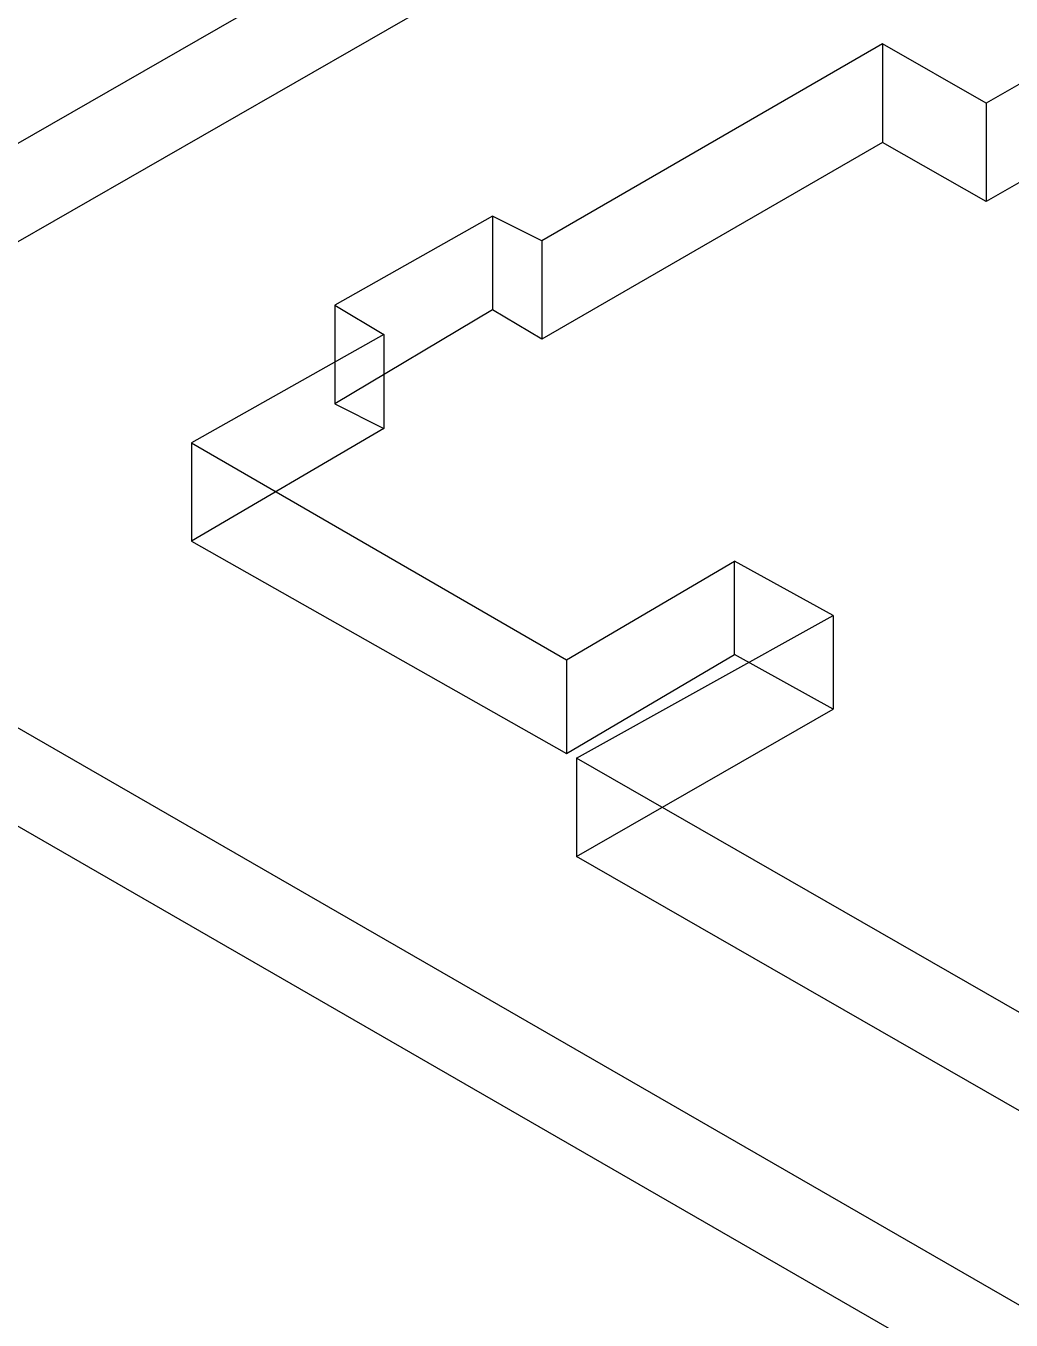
# Model space of a CAD drawing. Header units: millimetres. Extents: x 0 to 2112, y 8 to 1252.
# Drawn here: x 367.1 to 419.7, y 778.6 to 847.8 of the extents above; entities that cross this region are included whole.
import ezdxf

# ---------------------------------------------------------------- set-up
doc = ezdxf.new("R2010")
doc.units = ezdxf.units.MM
doc.layers.get('0').update_dxf_attribs({"linetype": 'CONTINUOUS'})

msp = doc.modelspace()

# ---------------------------------------------------------------- linework, layer by layer
at = {"color": 9}
for p, q in [((395.178, 857.885), (352.94, 833.642)), ((395.178, 857.885), (352.94, 833.642)), ((395.178, 852.625), (352.94, 828.379)), ((395.178, 852.625), (352.94, 828.379)), ((412.866, 846.811), (394.652, 836.284)), ((412.866, 846.811), (394.652, 836.284)), ((418.405, 843.643), (412.866, 846.811)), ((412.866, 846.811), (412.866, 841.548)), ((418.405, 843.643), (412.866, 846.811)), ((412.866, 846.811), (412.866, 841.548)), ((422.095, 845.764), (418.405, 843.643)), ((422.095, 845.764), (418.405, 843.643)), ((418.405, 843.643), (418.405, 838.38)), ((418.405, 843.643), (418.405, 838.38)), ((412.866, 841.548), (394.652, 831.024)), ((412.866, 841.548), (394.652, 831.024)), ((418.405, 838.38), (412.866, 841.548)), ((418.405, 838.38), (412.866, 841.548)), ((422.095, 840.5), (418.405, 838.38)), ((422.095, 840.5), (418.405, 838.38)), ((392.01, 837.607), (383.579, 832.841)), ((392.01, 837.607), (383.579, 832.841)), ((394.652, 836.284), (392.01, 837.607)), ((392.01, 837.607), (392.01, 832.594)), ((394.652, 836.284), (392.01, 837.607)), ((392.01, 837.607), (392.01, 832.594)), ((394.652, 836.284), (394.652, 831.024)), ((394.652, 836.284), (394.652, 831.024)), ((383.579, 832.841), (386.196, 831.271)), ((383.579, 832.841), (383.579, 827.578)), ((383.579, 832.841), (386.196, 831.271)), ((383.579, 832.841), (383.579, 827.578)), ((392.01, 832.594), (383.579, 827.578)), ((392.01, 832.594), (383.579, 827.578)), ((394.652, 831.024), (392.01, 832.594)), ((394.652, 831.024), (392.01, 832.594)), ((386.196, 831.271), (375.92, 825.486)), ((386.196, 831.271), (375.92, 825.486)), ((386.196, 831.271), (386.196, 826.258)), ((386.196, 831.271), (386.196, 826.258)), ((554.097, 702.19), (334.728, 828.626)), ((554.097, 702.19), (334.728, 828.626)), ((383.579, 827.578), (386.196, 826.258)), ((383.579, 827.578), (386.196, 826.258)), ((386.196, 826.258), (375.92, 820.222)), ((386.196, 826.258), (375.92, 820.222)), ((375.92, 825.486), (395.975, 813.887)), ((375.92, 825.486), (375.92, 820.222)), ((375.92, 825.486), (395.975, 813.887)), ((375.92, 825.486), (375.92, 820.222)), ((554.097, 696.93), (334.728, 823.366)), ((554.097, 696.93), (334.728, 823.366)), ((375.92, 820.222), (395.975, 808.874)), ((375.92, 820.222), (395.975, 808.874)), ((395.975, 813.887), (404.957, 819.15)), ((395.975, 813.887), (404.957, 819.15)), ((410.221, 816.257), (404.957, 819.15)), ((410.221, 816.257), (404.957, 819.15)), ((404.957, 814.162), (404.957, 819.15)), ((404.957, 814.162), (404.957, 819.15)), ((396.501, 808.623), (410.221, 816.257)), ((396.501, 808.623), (410.221, 816.257)), ((410.221, 816.257), (410.221, 811.241)), ((410.221, 816.257), (410.221, 811.241)), ((395.975, 808.874), (404.957, 814.162)), ((395.975, 808.874), (404.957, 814.162)), ((395.975, 813.887), (395.975, 808.874)), ((395.975, 813.887), (395.975, 808.874)), ((410.221, 811.241), (404.957, 814.162)), ((410.221, 811.241), (404.957, 814.162)), ((396.501, 803.363), (410.221, 811.241)), ((396.501, 803.363), (410.221, 811.241)), ((438.736, 784.377), (396.501, 808.623)), ((396.501, 808.623), (396.501, 803.363)), ((438.736, 784.377), (396.501, 808.623)), ((396.501, 808.623), (396.501, 803.363)), ((438.736, 779.117), (396.501, 803.363)), ((438.736, 779.117), (396.501, 803.363))]:
    msp.add_line(p, q, dxfattribs=at)

doc.saveas('drawing.dxf')
